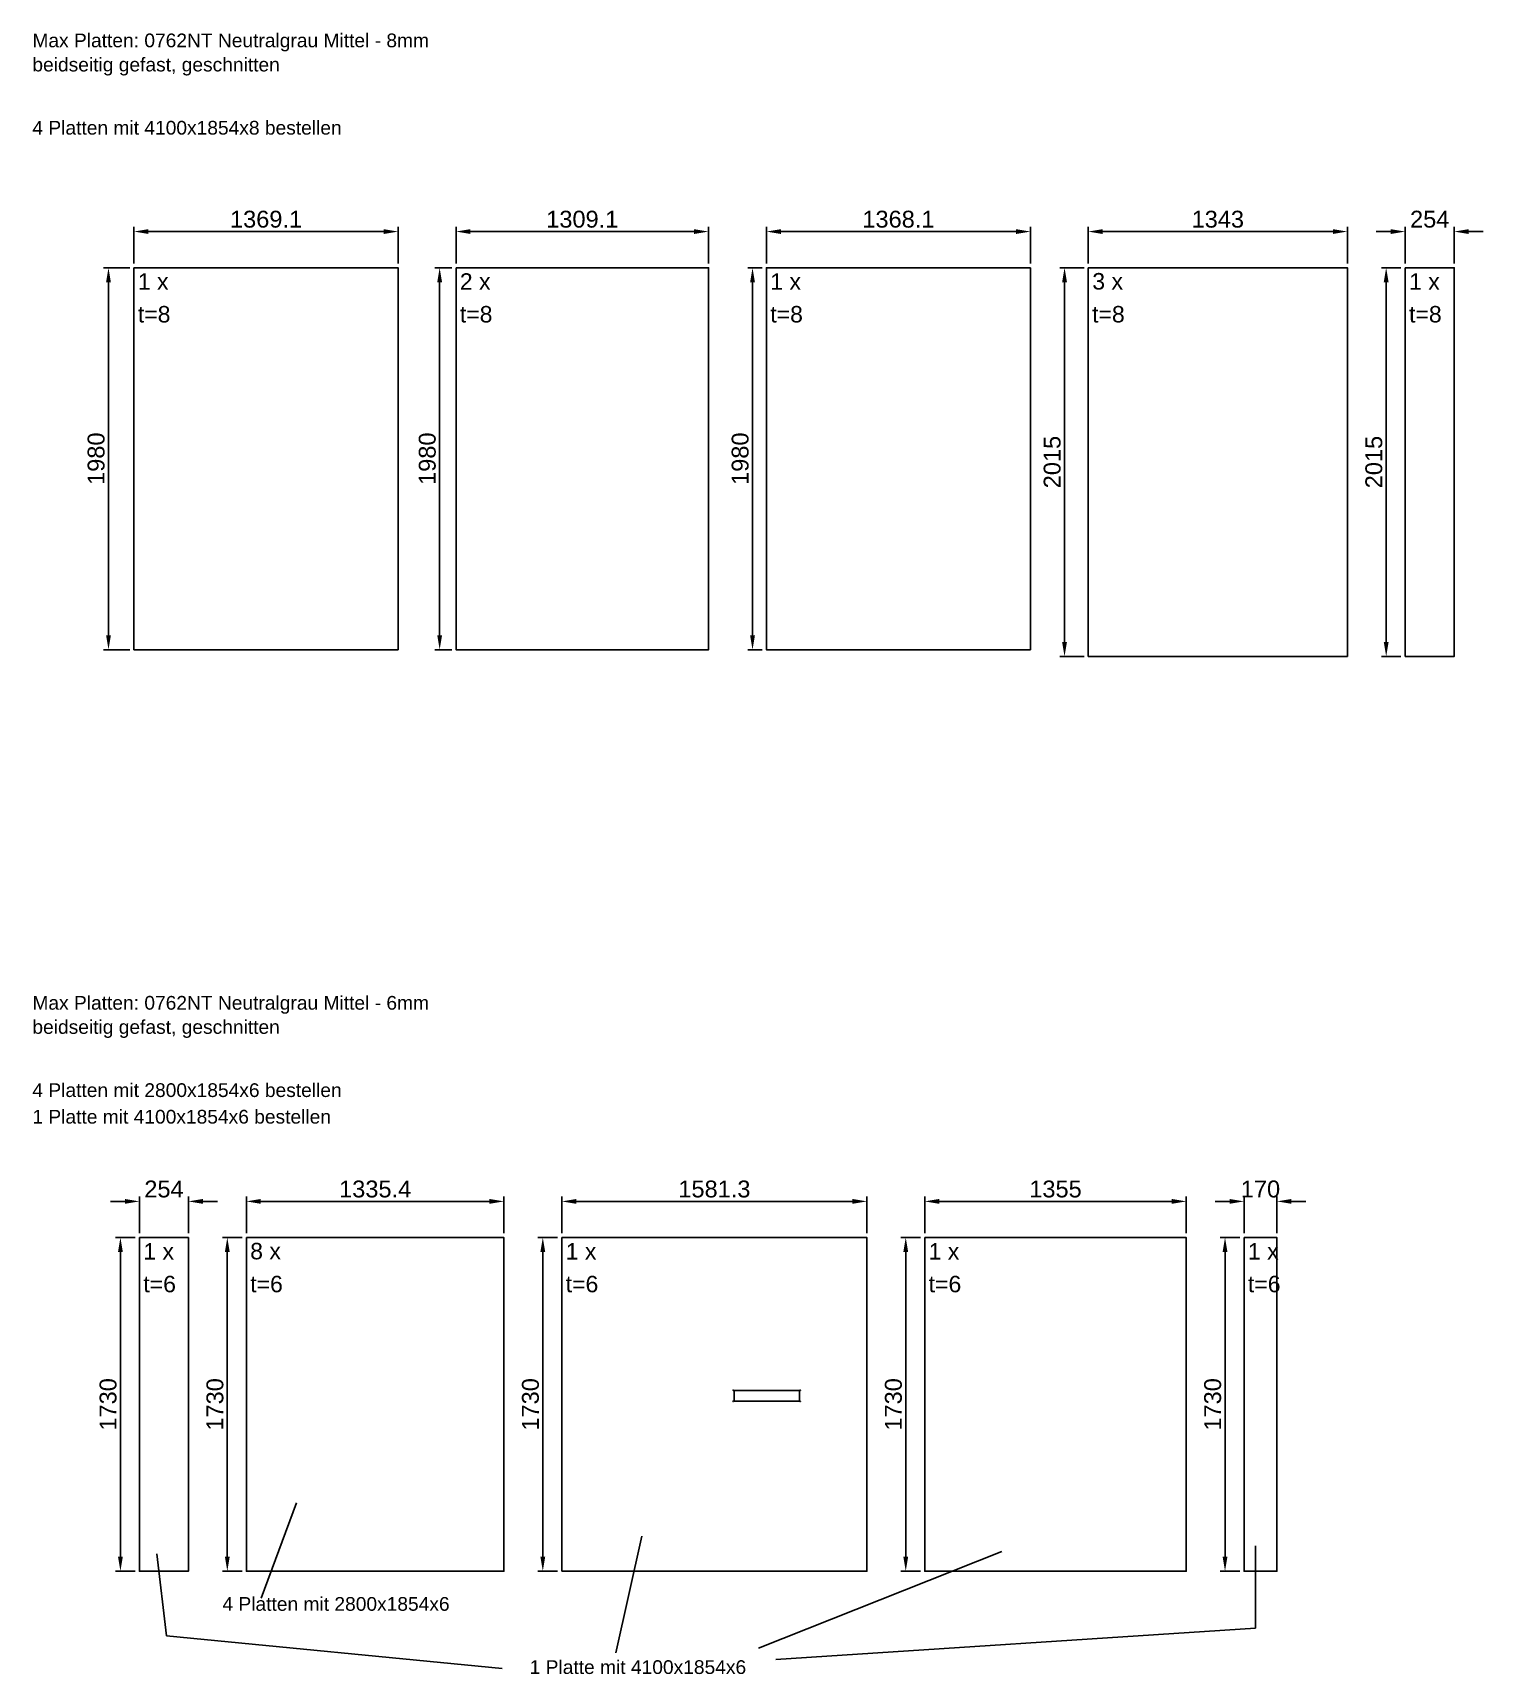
# Model space of a CAD drawing. Header units: millimetres. Extents: x 361762 to 369280, y 21125 to 29634.
import ezdxf

# ---------------------------------------------------------------- set-up
doc = ezdxf.new("R2010")
doc.units = ezdxf.units.MM
doc.header["$LTSCALE"] = 50
for name, color, linetype, true_color in [('Bohr', 7, 'Continuous', 0xffffff), ('Inside', 7, 'Continuous', 0xffffff), ('Outside', 7, 'Continuous', 0xffffff), ('TXT', 7, 'Continuous', 0xffffff)]:
    doc.layers.add(name, color=color, linetype=linetype, true_color=true_color)
doc.layers.add('DIM', color=6, linetype='Continuous', lineweight=25, true_color=0xff00ff)
doc.styles.add('TS1_1', font='')
doc.styles.get('TS1_1').set_extended_font_data('Swis721 BT')
doc.dimstyles.new('TS1_1', dxfattribs={"dimscale": 25, "dimtxt": 3.5, "dimasz": 3, "dimexe": 1, "dimexo": 0.88, "dimgap": 0.8, "dimtad": 1, "dimtoh": 1, "dimdec": 1, "dimzin": 4, "dimdsep": 46, "dimtxsty": 'TS1_1', "dimcen": -3.5, "dimadec": 1, "dimazin": 1, "dimtfac": 1, "dimtdec": 4, "dimtix": 1, "dimtofl": 0, "dimtmove": 1, "dimatfit": 3, "dimfxl": 1, "dimtolj": 1, "dimtzin": 1, "dimarcsym": 0})

# ---------------------------------------------------------------- blocks, each defined once
blk = doc.blocks.new('*D1')
at = {"layer": 'Defpoints', "color": 0}
for p in [(368876, 28416.1), (368777.3, 26401.1), (368876, 26401.1)]:
    blk.add_point(p, dxfattribs=at)
at = {"layer": 'DIM', "color": 0, "lineweight": -2}
for p, q in [((368854, 28416.1), (368752.3, 28416.1)), ((368777.3, 28341.1), (368777.3, 26476.1)), ((368854, 26401.1), (368752.3, 26401.1))]:
    blk.add_line(p, q, dxfattribs=at)
at = {"layer": 'DIM', "color": 0}
for points in [[(368789.8, 28341.1), (368764.8, 28341.1), (368777.3, 28416.1)], [(368764.8, 26476.1), (368789.8, 26476.1), (368777.3, 26401.1)]]:
    blk.add_solid(points, dxfattribs=at)
at = {"layer": 'DIM', "color": 0, "insert": (368713.6, 27408.6), "char_height": 87.5, "attachment_point": 5, "rotation": 90, "style": 'TS1_1'}
blk.add_mtext('\\A1;2015', dxfattribs=at)
blk = doc.blocks.new('*D2')
at = {"layer": 'Defpoints', "color": 0}
for p in [(369130, 28603.4), (368876, 28416.1), (369130, 28416.1)]:
    blk.add_point(p, dxfattribs=at)
at = {"layer": 'DIM', "color": 0, "lineweight": -2}
for p, q in [((368801, 28603.4), (368726, 28603.4)), ((368876, 28438.1), (368876, 28628.4)), ((369130, 28438.1), (369130, 28628.4)), ((369205, 28603.4), (369280, 28603.4))]:
    blk.add_line(p, q, dxfattribs=at)
at = {"layer": 'DIM', "color": 0}
for points in [[(368801, 28590.9), (368801, 28615.9), (368876, 28603.4)], [(369205, 28615.9), (369205, 28590.9), (369130, 28603.4)]]:
    blk.add_solid(points, dxfattribs=at)
at = {"layer": 'DIM', "color": 0, "insert": (369003, 28667.1), "char_height": 87.5, "attachment_point": 5, "style": 'TS1_1'}
blk.add_mtext('\\A1;254', dxfattribs=at)
blk = doc.blocks.new('*D3')
at = {"layer": 'Defpoints', "color": 0}
for p in [(367233, 28416.1), (367110.1, 26401.1), (367233, 26401.1)]:
    blk.add_point(p, dxfattribs=at)
at = {"layer": 'DIM', "color": 0, "lineweight": -2}
for p, q in [((367211, 28416.1), (367085.1, 28416.1)), ((367110.1, 28341.1), (367110.1, 26476.1)), ((367211, 26401.1), (367085.1, 26401.1))]:
    blk.add_line(p, q, dxfattribs=at)
at = {"layer": 'DIM', "color": 0}
for points in [[(367122.6, 28341.1), (367097.6, 28341.1), (367110.1, 28416.1)], [(367097.6, 26476.1), (367122.6, 26476.1), (367110.1, 26401.1)]]:
    blk.add_solid(points, dxfattribs=at)
at = {"layer": 'DIM', "color": 0, "insert": (367046.3, 27408.6), "char_height": 87.5, "attachment_point": 5, "rotation": 90, "style": 'TS1_1'}
blk.add_mtext('\\A1;2015', dxfattribs=at)
blk = doc.blocks.new('*D4')
at = {"layer": 'Defpoints', "color": 0}
for p in [(368576, 28603.4), (367233, 28416.1), (368576, 28416.1)]:
    blk.add_point(p, dxfattribs=at)
at = {"layer": 'DIM', "color": 0, "lineweight": -2}
for p, q in [((367233, 28438.1), (367233, 28628.4)), ((367308, 28603.4), (368501, 28603.4)), ((368576, 28438.1), (368576, 28628.4))]:
    blk.add_line(p, q, dxfattribs=at)
at = {"layer": 'DIM', "color": 0}
for points in [[(367308, 28615.9), (367308, 28590.9), (367233, 28603.4)], [(368501, 28590.9), (368501, 28615.9), (368576, 28603.4)]]:
    blk.add_solid(points, dxfattribs=at)
at = {"layer": 'DIM', "color": 0, "insert": (367904.5, 28667.1), "char_height": 87.5, "attachment_point": 5, "style": 'TS1_1'}
blk.add_mtext('\\A1;1343', dxfattribs=at)
blk = doc.blocks.new('*D5')
at = {"layer": 'Defpoints', "color": 0}
for p in [(368040.7, 23388.8), (367942, 21658.8), (368040.7, 21658.8)]:
    blk.add_point(p, dxfattribs=at)
at = {"layer": 'DIM', "color": 0, "lineweight": -2}
for p, q in [((368018.7, 23388.8), (367917, 23388.8)), ((367942, 23313.8), (367942, 21733.8)), ((368018.7, 21658.8), (367917, 21658.8))]:
    blk.add_line(p, q, dxfattribs=at)
at = {"layer": 'DIM', "color": 0}
for points in [[(367954.5, 23313.8), (367929.5, 23313.8), (367942, 23388.8)], [(367929.5, 21733.8), (367954.5, 21733.8), (367942, 21658.8)]]:
    blk.add_solid(points, dxfattribs=at)
at = {"layer": 'DIM', "color": 0, "insert": (367878.3, 22523.8), "char_height": 87.5, "attachment_point": 5, "rotation": 90, "style": 'TS1_1'}
blk.add_mtext('\\A1;1730', dxfattribs=at)
blk = doc.blocks.new('*D6')
at = {"layer": 'Defpoints', "color": 0}
for p in [(368210.7, 23576.1), (368040.7, 23388.8), (368210.7, 23388.8)]:
    blk.add_point(p, dxfattribs=at)
at = {"layer": 'DIM', "color": 0, "lineweight": -2}
for p, q in [((367965.7, 23576.1), (367890.7, 23576.1)), ((368040.7, 23410.8), (368040.7, 23601.1)), ((368210.7, 23410.8), (368210.7, 23601.1)), ((368285.7, 23576.1), (368360.7, 23576.1))]:
    blk.add_line(p, q, dxfattribs=at)
at = {"layer": 'DIM', "color": 0}
for points in [[(367965.7, 23563.6), (367965.7, 23588.6), (368040.7, 23576.1)], [(368285.7, 23588.6), (368285.7, 23563.6), (368210.7, 23576.1)]]:
    blk.add_solid(points, dxfattribs=at)
at = {"layer": 'DIM', "color": 0, "insert": (368125.7, 23639.8), "char_height": 87.5, "attachment_point": 5, "style": 'TS1_1'}
blk.add_mtext('\\A1;170', dxfattribs=at)
blk = doc.blocks.new('*D7')
at = {"layer": 'Defpoints', "color": 0}
for p in [(367740.7, 23576.1), (366385.7, 23388.8), (367740.7, 23388.8)]:
    blk.add_point(p, dxfattribs=at)
at = {"layer": 'DIM', "color": 0, "lineweight": -2}
for p, q in [((366385.7, 23410.8), (366385.7, 23601.1)), ((366460.7, 23576.1), (367665.7, 23576.1)), ((367740.7, 23410.8), (367740.7, 23601.1))]:
    blk.add_line(p, q, dxfattribs=at)
at = {"layer": 'DIM', "color": 0}
for points in [[(366460.7, 23588.6), (366460.7, 23563.6), (366385.7, 23576.1)], [(367665.7, 23563.6), (367665.7, 23588.6), (367740.7, 23576.1)]]:
    blk.add_solid(points, dxfattribs=at)
at = {"layer": 'DIM', "color": 0, "insert": (367063.2, 23639.8), "char_height": 87.5, "attachment_point": 5, "style": 'TS1_1'}
blk.add_mtext('\\A1;1355', dxfattribs=at)
blk = doc.blocks.new('*D8')
at = {"layer": 'Defpoints', "color": 0}
for p in [(366385.7, 23388.8), (366287, 21658.8), (366385.7, 21658.8)]:
    blk.add_point(p, dxfattribs=at)
at = {"layer": 'DIM', "color": 0, "lineweight": -2}
for p, q in [((366363.7, 23388.8), (366262, 23388.8)), ((366287, 23313.8), (366287, 21733.8)), ((366363.7, 21658.8), (366262, 21658.8))]:
    blk.add_line(p, q, dxfattribs=at)
at = {"layer": 'DIM', "color": 0}
for points in [[(366299.5, 23313.8), (366274.5, 23313.8), (366287, 23388.8)], [(366274.5, 21733.8), (366299.5, 21733.8), (366287, 21658.8)]]:
    blk.add_solid(points, dxfattribs=at)
at = {"layer": 'DIM', "color": 0, "insert": (366223.3, 22523.8), "char_height": 87.5, "attachment_point": 5, "rotation": 90, "style": 'TS1_1'}
blk.add_mtext('\\A1;1730', dxfattribs=at)
blk = doc.blocks.new('*D9')
at = {"layer": 'Defpoints', "color": 0}
for p in [(366085.7, 23576.1), (364504.4, 23388.8), (366085.7, 23388.8)]:
    blk.add_point(p, dxfattribs=at)
at = {"layer": 'DIM', "color": 0, "lineweight": -2}
for p, q in [((364504.4, 23410.8), (364504.4, 23601.1)), ((364579.4, 23576.1), (366010.7, 23576.1)), ((366085.7, 23410.8), (366085.7, 23601.1))]:
    blk.add_line(p, q, dxfattribs=at)
at = {"layer": 'DIM', "color": 0}
for points in [[(364579.4, 23588.6), (364579.4, 23563.6), (364504.4, 23576.1)], [(366010.7, 23563.6), (366010.7, 23588.6), (366085.7, 23576.1)]]:
    blk.add_solid(points, dxfattribs=at)
at = {"layer": 'DIM', "color": 0, "insert": (365295.1, 23639.8), "char_height": 87.5, "attachment_point": 5, "style": 'TS1_1'}
blk.add_mtext('\\A1;1581.3', dxfattribs=at)
blk = doc.blocks.new('*D10')
at = {"layer": 'Defpoints', "color": 0}
for p in [(364504.4, 23388.8), (364405.7, 21658.8), (364504.4, 21658.8)]:
    blk.add_point(p, dxfattribs=at)
at = {"layer": 'DIM', "color": 0, "lineweight": -2}
for p, q in [((364482.4, 23388.8), (364380.7, 23388.8)), ((364405.7, 23313.8), (364405.7, 21733.8)), ((364482.4, 21658.8), (364380.7, 21658.8))]:
    blk.add_line(p, q, dxfattribs=at)
at = {"layer": 'DIM', "color": 0}
for points in [[(364418.2, 23313.8), (364393.2, 23313.8), (364405.7, 23388.8)], [(364393.2, 21733.8), (364418.2, 21733.8), (364405.7, 21658.8)]]:
    blk.add_solid(points, dxfattribs=at)
at = {"layer": 'DIM', "color": 0, "insert": (364342, 22523.8), "char_height": 87.5, "attachment_point": 5, "rotation": 90, "style": 'TS1_1'}
blk.add_mtext('\\A1;1730', dxfattribs=at)
blk = doc.blocks.new('*D11')
at = {"layer": 'Defpoints', "color": 0}
for p in [(364204.4, 23576.1), (362869, 23388.8), (364204.4, 23388.8)]:
    blk.add_point(p, dxfattribs=at)
at = {"layer": 'DIM', "color": 0, "lineweight": -2}
for p, q in [((362869, 23410.8), (362869, 23601.1)), ((362944, 23576.1), (364129.4, 23576.1)), ((364204.4, 23410.8), (364204.4, 23601.1))]:
    blk.add_line(p, q, dxfattribs=at)
at = {"layer": 'DIM', "color": 0}
for points in [[(362944, 23588.6), (362944, 23563.6), (362869, 23576.1)], [(364129.4, 23563.6), (364129.4, 23588.6), (364204.4, 23576.1)]]:
    blk.add_solid(points, dxfattribs=at)
at = {"layer": 'DIM', "color": 0, "insert": (363536.7, 23639.8), "char_height": 87.5, "attachment_point": 5, "style": 'TS1_1'}
blk.add_mtext('\\A1;1335.4', dxfattribs=at)
blk = doc.blocks.new('*D12')
at = {"layer": 'Defpoints', "color": 0}
for p in [(362869, 23388.8), (362770.3, 21658.8), (362869, 21658.8)]:
    blk.add_point(p, dxfattribs=at)
at = {"layer": 'DIM', "color": 0, "lineweight": -2}
for p, q in [((362847, 23388.8), (362745.3, 23388.8)), ((362770.3, 23313.8), (362770.3, 21733.8)), ((362847, 21658.8), (362745.3, 21658.8))]:
    blk.add_line(p, q, dxfattribs=at)
at = {"layer": 'DIM', "color": 0}
for points in [[(362782.8, 23313.8), (362757.8, 23313.8), (362770.3, 23388.8)], [(362757.8, 21733.8), (362782.8, 21733.8), (362770.3, 21658.8)]]:
    blk.add_solid(points, dxfattribs=at)
at = {"layer": 'DIM', "color": 0, "insert": (362706.6, 22523.8), "char_height": 87.5, "attachment_point": 5, "rotation": 90, "style": 'TS1_1'}
blk.add_mtext('\\A1;1730', dxfattribs=at)
blk = doc.blocks.new('*D13')
at = {"layer": 'Defpoints', "color": 0}
for p in [(362315, 23388.8), (362216.3, 21658.8), (362315, 21658.8)]:
    blk.add_point(p, dxfattribs=at)
at = {"layer": 'DIM', "color": 0, "lineweight": -2}
for p, q in [((362293, 23388.8), (362191.3, 23388.8)), ((362216.3, 23313.8), (362216.3, 21733.8)), ((362293, 21658.8), (362191.3, 21658.8))]:
    blk.add_line(p, q, dxfattribs=at)
at = {"layer": 'DIM', "color": 0}
for points in [[(362228.8, 23313.8), (362203.8, 23313.8), (362216.3, 23388.8)], [(362203.8, 21733.8), (362228.8, 21733.8), (362216.3, 21658.8)]]:
    blk.add_solid(points, dxfattribs=at)
at = {"layer": 'DIM', "color": 0, "insert": (362152.6, 22523.8), "char_height": 87.5, "attachment_point": 5, "rotation": 90, "style": 'TS1_1'}
blk.add_mtext('\\A1;1730', dxfattribs=at)
blk = doc.blocks.new('*D14')
at = {"layer": 'Defpoints', "color": 0}
for p in [(362569, 23576.1), (362315, 23388.8), (362569, 23388.8)]:
    blk.add_point(p, dxfattribs=at)
at = {"layer": 'DIM', "color": 0, "lineweight": -2}
for p, q in [((362240, 23576.1), (362165, 23576.1)), ((362315, 23410.8), (362315, 23601.1)), ((362569, 23410.8), (362569, 23601.1)), ((362644, 23576.1), (362719, 23576.1))]:
    blk.add_line(p, q, dxfattribs=at)
at = {"layer": 'DIM', "color": 0}
for points in [[(362240, 23563.6), (362240, 23588.6), (362315, 23576.1)], [(362644, 23588.6), (362644, 23563.6), (362569, 23576.1)]]:
    blk.add_solid(points, dxfattribs=at)
at = {"layer": 'DIM', "color": 0, "insert": (362442, 23639.8), "char_height": 87.5, "attachment_point": 5, "style": 'TS1_1'}
blk.add_mtext('\\A1;254', dxfattribs=at)
blk = doc.blocks.new('*D15')
at = {"layer": 'Defpoints', "color": 0}
for p in [(365564.9, 28416.1), (365492.8, 26436.1), (365564.9, 26436.1)]:
    blk.add_point(p, dxfattribs=at)
at = {"layer": 'DIM', "color": 0, "lineweight": -2}
for p, q in [((365542.9, 28416.1), (365467.8, 28416.1)), ((365492.8, 28341.1), (365492.8, 26511.1)), ((365542.9, 26436.1), (365467.8, 26436.1))]:
    blk.add_line(p, q, dxfattribs=at)
at = {"layer": 'DIM', "color": 0}
for points in [[(365505.3, 28341.1), (365480.3, 28341.1), (365492.8, 28416.1)], [(365480.3, 26511.1), (365505.3, 26511.1), (365492.8, 26436.1)]]:
    blk.add_solid(points, dxfattribs=at)
at = {"layer": 'DIM', "color": 0, "insert": (365429, 27426.1), "char_height": 87.5, "attachment_point": 5, "rotation": 90, "style": 'TS1_1'}
blk.add_mtext('\\A1;1980', dxfattribs=at)
blk = doc.blocks.new('*D16')
at = {"layer": 'Defpoints', "color": 0}
for p in [(363955.8, 28416.1), (363871, 26436.1), (363955.8, 26436.1)]:
    blk.add_point(p, dxfattribs=at)
at = {"layer": 'DIM', "color": 0, "lineweight": -2}
for p, q in [((363933.8, 28416.1), (363846, 28416.1)), ((363871, 28341.1), (363871, 26511.1)), ((363933.8, 26436.1), (363846, 26436.1))]:
    blk.add_line(p, q, dxfattribs=at)
at = {"layer": 'DIM', "color": 0}
for points in [[(363883.5, 28341.1), (363858.5, 28341.1), (363871, 28416.1)], [(363858.5, 26511.1), (363883.5, 26511.1), (363871, 26436.1)]]:
    blk.add_solid(points, dxfattribs=at)
at = {"layer": 'DIM', "color": 0, "insert": (363807.2, 27426.1), "char_height": 87.5, "attachment_point": 5, "rotation": 90, "style": 'TS1_1'}
blk.add_mtext('\\A1;1980', dxfattribs=at)
blk = doc.blocks.new('*D17')
at = {"layer": 'Defpoints', "color": 0}
for p in [(366933, 28603.4), (365564.9, 28416.1), (366933, 28416.1)]:
    blk.add_point(p, dxfattribs=at)
at = {"layer": 'DIM', "color": 0, "lineweight": -2}
for p, q in [((365564.9, 28438.1), (365564.9, 28628.4)), ((365639.9, 28603.4), (366858, 28603.4)), ((366933, 28438.1), (366933, 28628.4))]:
    blk.add_line(p, q, dxfattribs=at)
at = {"layer": 'DIM', "color": 0}
for points in [[(365639.9, 28615.9), (365639.9, 28590.9), (365564.9, 28603.4)], [(366858, 28590.9), (366858, 28615.9), (366933, 28603.4)]]:
    blk.add_solid(points, dxfattribs=at)
at = {"layer": 'DIM', "color": 0, "insert": (366249, 28667.1), "char_height": 87.5, "attachment_point": 5, "style": 'TS1_1'}
blk.add_mtext('\\A1;1368.1', dxfattribs=at)
blk = doc.blocks.new('*D18')
at = {"layer": 'Defpoints', "color": 0}
for p in [(365264.9, 28603.4), (363955.8, 28416.1), (365264.9, 28416.1)]:
    blk.add_point(p, dxfattribs=at)
at = {"layer": 'DIM', "color": 0, "lineweight": -2}
for p, q in [((363955.8, 28438.1), (363955.8, 28628.4)), ((364030.8, 28603.4), (365189.9, 28603.4)), ((365264.9, 28438.1), (365264.9, 28628.4))]:
    blk.add_line(p, q, dxfattribs=at)
at = {"layer": 'DIM', "color": 0}
for points in [[(364030.8, 28615.9), (364030.8, 28590.9), (363955.8, 28603.4)], [(365189.9, 28590.9), (365189.9, 28615.9), (365264.9, 28603.4)]]:
    blk.add_solid(points, dxfattribs=at)
at = {"layer": 'DIM', "color": 0, "insert": (364610.3, 28667.1), "char_height": 87.5, "attachment_point": 5, "style": 'TS1_1'}
blk.add_mtext('\\A1;1309.1', dxfattribs=at)
blk = doc.blocks.new('*D19')
at = {"layer": 'Defpoints', "color": 0}
for p in [(363655.8, 28603.4), (362286.7, 28416.1), (363655.8, 28416.1)]:
    blk.add_point(p, dxfattribs=at)
at = {"layer": 'DIM', "color": 0, "lineweight": -2}
for p, q in [((362286.7, 28438.1), (362286.7, 28628.4)), ((362361.7, 28603.4), (363580.8, 28603.4)), ((363655.8, 28438.1), (363655.8, 28628.4))]:
    blk.add_line(p, q, dxfattribs=at)
at = {"layer": 'DIM', "color": 0}
for points in [[(362361.7, 28615.9), (362361.7, 28590.9), (362286.7, 28603.4)], [(363580.8, 28590.9), (363580.8, 28615.9), (363655.8, 28603.4)]]:
    blk.add_solid(points, dxfattribs=at)
at = {"layer": 'DIM', "color": 0, "insert": (362971.2, 28667.1), "char_height": 87.5, "attachment_point": 5, "style": 'TS1_1'}
blk.add_mtext('\\A1;1369.1', dxfattribs=at)
blk = doc.blocks.new('*D20')
at = {"layer": 'Defpoints', "color": 0}
for p in [(362286.7, 28416.1), (362154.4, 26436.1), (362286.7, 26436.1)]:
    blk.add_point(p, dxfattribs=at)
at = {"layer": 'DIM', "color": 0, "lineweight": -2}
for p, q in [((362264.7, 28416.1), (362129.4, 28416.1)), ((362154.4, 28341.1), (362154.4, 26511.1)), ((362264.7, 26436.1), (362129.4, 26436.1))]:
    blk.add_line(p, q, dxfattribs=at)
at = {"layer": 'DIM', "color": 0}
for points in [[(362166.9, 28341.1), (362141.9, 28341.1), (362154.4, 28416.1)], [(362141.9, 26511.1), (362166.9, 26511.1), (362154.4, 26436.1)]]:
    blk.add_solid(points, dxfattribs=at)
at = {"layer": 'DIM', "color": 0, "insert": (362090.6, 27426.1), "char_height": 87.5, "attachment_point": 5, "rotation": 90, "style": 'TS1_1'}
blk.add_mtext('\\A1;1980', dxfattribs=at)

msp = doc.modelspace()

# ---------------------------------------------------------------- linework, layer by layer
at = {"layer": 'Bohr'}
for centre in [(365392.84, 22597.32), (365740.34, 22597.32), (365392.84, 22539.82), (365740.34, 22539.82)]:
    msp.add_circle(centre, 1.5, dxfattribs=at)
at = {"layer": 'Inside'}
msp.add_lwpolyline([(365397.59, 22596.57), (365735.59, 22596.57), (365735.59, 22540.57), (365397.59, 22540.57)], close=True, dxfattribs=at)
at = {"layer": 'Outside'}
msp.add_line((366085.73, 21658.76), (366085.73, 23388.76), dxfattribs=at)
for points in [[(362286.68, 28416.07), (362286.68, 26436.07), (363655.78, 26436.07), (363655.78, 28416.07)], [(363955.78, 28416.07), (363955.78, 26436.07), (365264.9, 26436.07), (365264.9, 28416.07)], [(366933.03, 28416.07), (365564.9, 28416.07), (365564.9, 26436.07), (366933.03, 26436.07)], [(367233.03, 28416.07), (368576.03, 28416.07), (368576.03, 26401.07), (367233.03, 26401.07)], [(368876.03, 28416.07), (369130.03, 28416.07), (369130.03, 26401.07), (368876.03, 26401.07)], [(362315.03, 23388.76), (362569.03, 23388.76), (362569.03, 21658.76), (362315.03, 21658.76)], [(362869.03, 23388.76), (364204.43, 23388.76), (364204.43, 21658.76), (362869.03, 21658.76)], [(364504.43, 21658.76), (366085.73, 21658.76), (366085.73, 23388.76), (364504.43, 23388.76)], [(366385.73, 23388.76), (367740.73, 23388.76), (367740.73, 21658.76), (366385.73, 21658.76)], [(368040.73, 23388.76), (368040.73, 21658.76), (368210.73, 21658.76), (368210.73, 23388.76)]]:
    msp.add_lwpolyline(points, close=True, dxfattribs=at)
at = {"layer": 'TXT', "color": 0}
for p, q in [((362946.56, 21519.61), (363129.76, 22013.53)), ((364784.2, 21236.22), (364919.16, 21841.31)), ((368100.3, 21363.4), (368100.3, 21791.2)), ((362405.09, 21748.81), (362455.22, 21324.86)), ((365524.54, 21259.35), (366785.43, 21760.37)), ((365613.22, 21201.53), (368100.3, 21363.4)), ((362455.22, 21324.86), (364194.24, 21155.29))]:
    msp.add_line(p, q, dxfattribs=at)

# ---------------------------------------------------------------- texts
at = {"layer": 'TXT', "color": 0, "attachment_point": 7, "style": 'TS1_1'}
for s, insert, char_height, width in [('Max Platten: 0762NT Neutralgrau Mittel - 8mm', (361760.02, 29537.24), 71.1896, 4218.7576), ('beidseitig gefast, geschnitten', (361760.02, 29412.07), 71.1896, 2679.6694), ('4 Platten mit 4100x1854x8 bestellen', (361760.02, 29105), 71.1896, 3317.2806), ('1 x', (362306.58, 28301.9), 85.413, 486.485), ('2 x', (363975.68, 28301.9), 85.413, 486.485), ('1 x', (365584.81, 28301.9), 85.413, 486.485), ('3 x', (367253.97, 28301.9), 85.413, 486.485), ('1 x', (368895.93, 28301.9), 85.413, 486.485), ('t=8', (362306.58, 28131.06), 85.413, 498.5543), ('t=8', (363975.68, 28131.06), 85.413, 498.5543), ('t=8', (365584.81, 28131.06), 85.413, 498.5543), ('t=8', (367252.93, 28131.06), 85.413, 498.5543), ('t=8', (368895.93, 28131.06), 85.413, 498.5543), ('Max Platten: 0762NT Neutralgrau Mittel - 6mm', (361760.02, 24548.4), 71.1896, 4218.7576), ('beidseitig gefast, geschnitten', (361760.02, 24423.23), 71.1896, 2679.6694), ('4 Platten mit 2800x1854x6 bestellen', (361760.02, 24116.16), 71.1896, 3317.2806), ('1 Platte mit 4100x1854x6 bestellen', (361760.02, 23978.35), 71.1896, 3207.401), ('1 x', (362334.94, 23274.59), 85.413, 486.485), ('8 x', (362888.94, 23274.59), 85.413, 486.485), ('1 x', (364524.34, 23274.59), 85.413, 486.485), ('1 x', (366405.64, 23274.59), 85.413, 486.485), ('1 x', (368060.64, 23274.59), 85.413, 486.485), ('t=6', (362334.94, 23103.75), 85.413, 497.6259), ('t=6', (362888.94, 23103.75), 85.413, 497.6259), ('t=6', (364524.34, 23103.75), 85.413, 497.6259), ('t=6', (366405.64, 23103.75), 85.413, 497.6259), ('t=6', (368060.64, 23103.75), 85.413, 497.6259), ('4 Platten mit 2800x1854x6', (362745.09, 21452.89), 71.1896, 2475.3862), ('1 Platte mit 4100x1854x6', (364337.59, 21125.3), 71.1896, 2365.5066)]:
    msp.add_mtext(s, dxfattribs=dict(at, insert=insert, char_height=char_height, width=width))

# ---------------------------------------------------------------- dimensions: what is measured, and where the dimension line sits
at = {"layer": 'DIM'}
for base, p1, p2, text, picture, middle in [((363655.78, 28603.38), (362286.68, 28416.07), (363655.78, 28416.07), '1369.1', '*D19', (362971.23, 28667.13)), ((365264.9, 28603.38), (363955.78, 28416.07), (365264.9, 28416.07), '1309.1', '*D18', (364610.34, 28667.13)), ((366933.03, 28603.38), (365564.9, 28416.07), (366933.03, 28416.07), '1368.1', '*D17', (366248.96, 28667.13)), ((368576.03, 28603.38), (367233.03, 28416.07), (368576.03, 28416.07), '1343', '*D4', (367904.53, 28667.13)), ((369130.03, 28603.38), (368876.03, 28416.07), (369130.03, 28416.07), '254', '*D2', (369003.03, 28667.13)), ((362569.03, 23576.07), (362315.03, 23388.76), (362569.03, 23388.76), '254', '*D14', (362442.03, 23639.82)), ((364204.43, 23576.07), (362869.03, 23388.76), (364204.43, 23388.76), '1335.4', '*D11', (363536.73, 23639.82)), ((366085.73, 23576.07), (364504.43, 23388.76), (366085.73, 23388.76), '1581.3', '*D9', (365295.08, 23639.82)), ((367740.73, 23576.07), (366385.73, 23388.76), (367740.73, 23388.76), '1355', '*D7', (367063.23, 23639.82)), ((368210.73, 23576.07), (368040.73, 23388.76), (368210.73, 23388.76), '170', '*D6', (368125.73, 23639.82))]:
    dim = msp.add_linear_dim(base=base, p1=p1, p2=p2, text=text, dimstyle='TS1_1', override={"dimscale": 25, "dimtih": 0, "dimtoh": 0, "dimlfac": 1, "dimzin": 8, "dimsah": 0, "dimtzin": 4}, dxfattribs=at)
    dim.commit()
    dim.dimension.update_dxf_attribs({"geometry": picture, "text_midpoint": middle})
for base, p1, p2, text, picture, middle in [((362154.39, 26436.07), (362286.68, 28416.07), (362286.68, 26436.07), '1980', '*D20', (362090.64, 27426.07)), ((363870.96, 26436.07), (363955.78, 28416.07), (363955.78, 26436.07), '1980', '*D16', (363807.21, 27426.07)), ((365492.77, 26436.07), (365564.9, 28416.07), (365564.9, 26436.07), '1980', '*D15', (365429.02, 27426.07)), ((367110.08, 26401.07), (367233.03, 28416.07), (367233.03, 26401.07), '2015', '*D3', (367046.33, 27408.57)), ((368777.33, 26401.07), (368876.03, 28416.07), (368876.03, 26401.07), '2015', '*D1', (368713.58, 27408.57)), ((362216.34, 21658.76), (362315.03, 23388.76), (362315.03, 21658.76), '1730', '*D13', (362152.59, 22523.76)), ((362770.34, 21658.76), (362869.03, 23388.76), (362869.03, 21658.76), '1730', '*D12', (362706.59, 22523.76)), ((364405.74, 21658.76), (364504.43, 23388.76), (364504.43, 21658.76), '1730', '*D10', (364341.99, 22523.76)), ((366287.04, 21658.76), (366385.73, 23388.76), (366385.73, 21658.76), '1730', '*D8', (366223.29, 22523.76)), ((367942.04, 21658.76), (368040.73, 23388.76), (368040.73, 21658.76), '1730', '*D5', (367878.29, 22523.76))]:
    dim = msp.add_linear_dim(base=base, p1=p1, p2=p2, angle=90, text=text, dimstyle='TS1_1', override={"dimscale": 25, "dimtih": 0, "dimtoh": 0, "dimlfac": 1, "dimzin": 8, "dimsah": 0, "dimtzin": 4}, dxfattribs=at)
    dim.commit()
    dim.dimension.update_dxf_attribs({"geometry": picture, "text_midpoint": middle})

doc.saveas('drawing.dxf')
